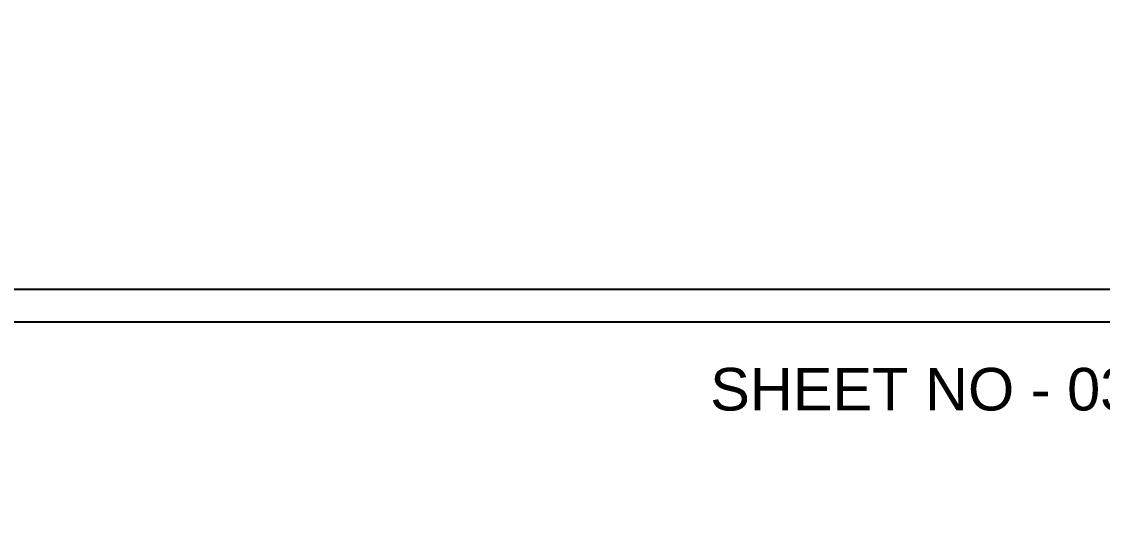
# Model space of a CAD drawing. Header units: metres. Extents: x 0 to 2048, y 111 to 219.
# Drawn here: x 1843.98 to 1857.32, y 201.8 to 208.03 of the extents above; entities that cross this region are included whole.
import ezdxf

# ---------------------------------------------------------------- set-up
doc = ezdxf.new("R2010")
doc.units = ezdxf.units.M
doc.header["$LTSCALE"] = 0.5
doc.header["$MEASUREMENT"] = 0
doc.header["$PDMODE"] = 3
doc.layers.add('layout bou', color=1, linetype='Continuous', lineweight=60)
doc.layers.add('layout bou @ 1', color=1, linetype='Continuous', lineweight=60)
doc.styles.add('AR', font='arial.ttf')
doc.styles.get("Standard").update_dxf_attribs({"font": ''})
doc.styles.get('Standard').set_extended_font_data('Arial Black')
doc.dimstyles.new('Building Arrow', dxfattribs={"dimscale": 0, "dimtxt": 1, "dimasz": 1, "dimexe": 0.18, "dimexo": 0.0625, "dimgap": 0.09, "dimtad": 0, "dimdec": 1, "dimzin": 0, "dimdsep": 46, "dimtxsty": 'Standard', "dimcen": 0.09, "dimse1": 1, "dimse2": 1, "dimclrt": 7, "dimadec": 1, "dimazin": 0, "dimtfac": 1, "dimtdec": 1, "dimtofl": 0, "dimtmove": 0, "dimatfit": 3, "dimfxl": 0, "dimtolj": 1, "dimtzin": 0, "dimarcsym": 0})

# ---------------------------------------------------------------- blocks, each defined once
blk = doc.blocks.new('*D9')
at = {"layer": 'Defpoints', "color": 0, "lineweight": -3}
for p in [(1764.126, 208.032), (1764.126, 208.032), (1929.977, 145.704)]:
    blk.add_point(p, dxfattribs=at)
at = {"layer": 'layout bou', "color": 0, "lineweight": -2}
for p, q in [((1765.062, 207.68), (1845.087, 177.606)), ((1929.04, 146.056), (1849.016, 176.13))]:
    blk.add_line(p, q, dxfattribs=at)
at = {"layer": 'layout bou', "color": 0, "lineweight": -3}
for points in [[(1765.12, 207.836), (1765.003, 207.524), (1764.126, 208.032)], [(1929.099, 146.212), (1928.982, 145.9), (1929.977, 145.704)]]:
    blk.add_solid(points, dxfattribs=at)
at = {"layer": 'layout bou', "color": 7, "lineweight": 15, "insert": (1847.051, 176.868), "char_height": 1, "attachment_point": 5, "rotation": 339.4036}
blk.add_mtext('\\A1;177.2', dxfattribs=at)

msp = doc.modelspace()

# ---------------------------------------------------------------- linework, layer by layer
at = {"color": 7, "lineweight": -3}
for p, q in [((1857.42798, 204.72498), (1817.86237, 204.72498)), ((1857.42798, 204.3213), (1818.26605, 204.3213))]:
    msp.add_line(p, q, dxfattribs=at)

# ---------------------------------------------------------------- texts
at = {"color": 7, "linetype": 'Continuous', "lineweight": -3, "style": 'AR'}
msp.add_text('SHEET NO - 03/03', height=0.5258062, dxfattribs=at).set_placement((1852.47781, 203.2289))

# ---------------------------------------------------------------- dimensions: what is measured, and where the dimension line sits
at = {"layer": 'layout bou @ 1', "color": 8, "lineweight": 15}
dim = msp.add_aligned_dim(p1=(1929.97654, 145.70445), p2=(1764.12569, 208.03165), distance=0, dimstyle='Building Arrow', override={"dimscale": 1, "dimtix": 0, "dimtofl": 0, "dimtmove": 0, "dimatfit": 3}, dxfattribs=at)
dim.commit()
dim.dimension.update_dxf_attribs({"geometry": '*D9', "text_midpoint": (1847.05112, 176.86805)})

doc.saveas('drawing.dxf')
